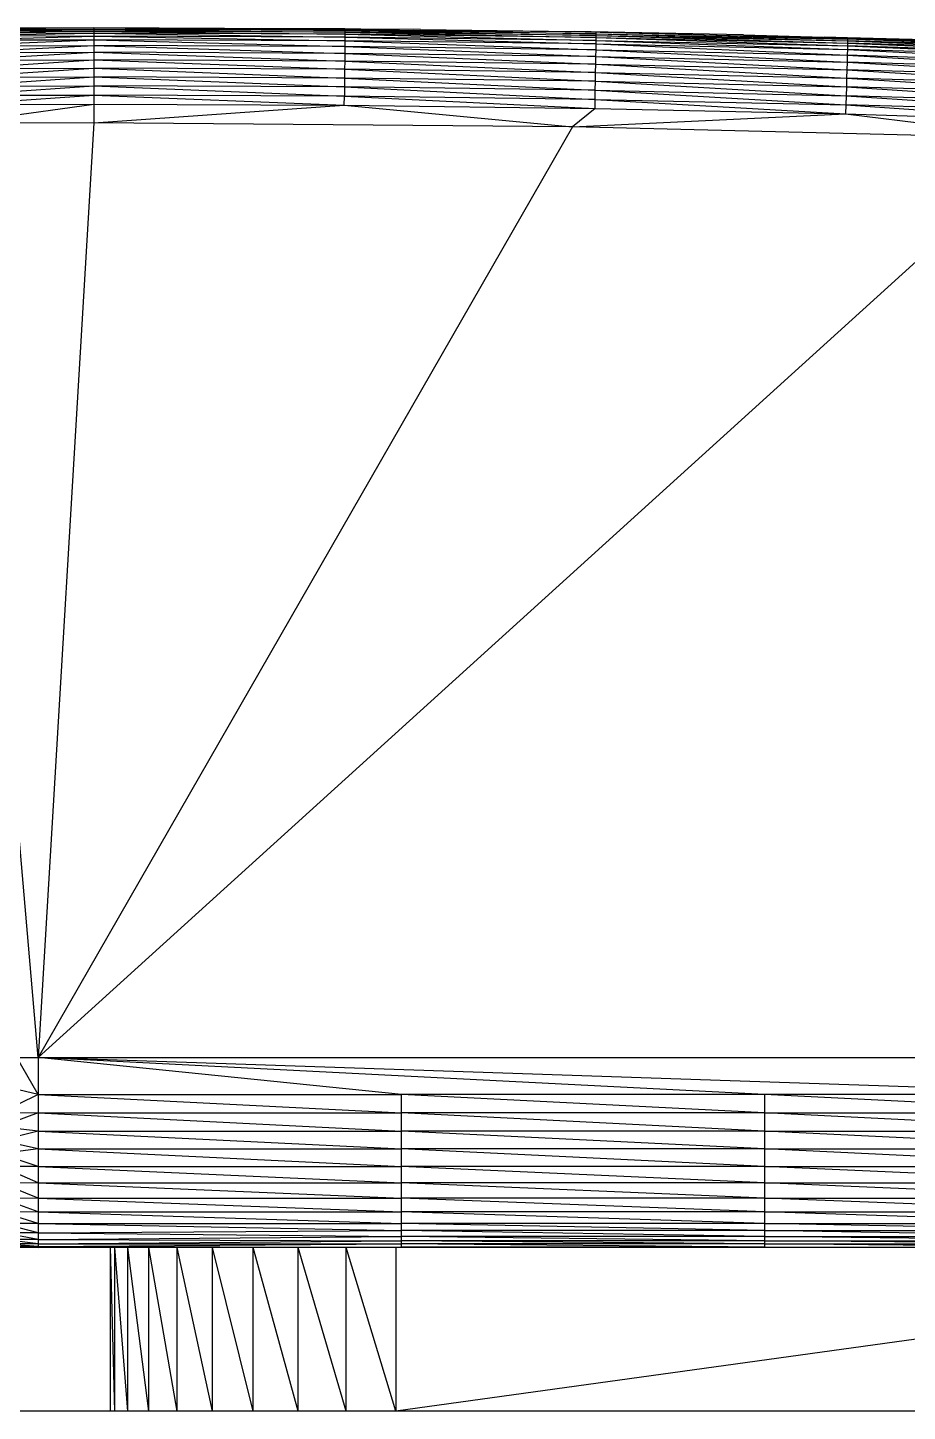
# Model space of a CAD drawing. Extents: x -94 to 59, y -4 to 130.
# Drawn here: x -17.27 to -12.64, y 122.66 to 129.93 of the extents above; entities that cross this region are included whole.
import ezdxf

# ---------------------------------------------------------------- set-up
doc = ezdxf.new("R2010")
doc.units = 0
doc.layers.get('0').update_dxf_attribs({"linetype": 'continuous'})

# ---------------------------------------------------------------- blocks, each defined once
blk = doc.blocks.new('SHAPE2DVIEW')
at = {"color": 0}
for p, q in [((-17.643, 129.9285), (-16.9199, 129.9302)), ((-17.643, 129.9255), (-16.9199, 129.9289)), ((-17.643, 129.9285), (-16.9199, 129.9289)), ((-17.643, 129.9255), (-16.9199, 129.9207)), ((-17.643, 129.919), (-16.9199, 129.9207)), ((-17.643, 129.919), (-16.9199, 129.9124)), ((-17.6429, 129.9072), (-16.9199, 129.9124)), ((-17.6429, 129.9072), (-16.9199, 129.9008)), ((-17.6428, 129.8894), (-16.9199, 129.9008)), ((-16.9199, 129.9302), (-16.9199, 129.9289)), ((-16.9199, 129.9302), (-15.5982, 129.9234)), ((-16.9199, 129.9302), (-14.3928, 129.9096)), ((-16.9199, 129.9302), (-15.6869, 129.9241)), ((-15.201, 129.9207), (-16.9199, 129.9302)), ((-16.9199, 129.9289), (-16.9199, 129.9207)), ((-16.5953, 129.9276), (-16.9199, 129.9289)), ((-16.9199, 129.9289), (-15.5983, 129.9151)), ((-16.9199, 129.9207), (-16.9199, 129.9124)), ((-15.5983, 129.9151), (-16.9199, 129.9207)), ((-16.9199, 129.9207), (-15.5984, 129.9069)), ((-16.9199, 129.9124), (-16.9199, 129.9008)), ((-15.5984, 129.9069), (-16.9199, 129.9124)), ((-16.9199, 129.9124), (-15.5985, 129.8953)), ((-16.9199, 129.9008), (-16.9199, 129.8857)), ((-15.5985, 129.8953), (-16.9199, 129.9008)), ((-16.9199, 129.9008), (-15.5986, 129.8801)), ((-15.5982, 129.9234), (-15.9631, 129.9249)), ((-15.6869, 129.9241), (-15.6413, 129.9236)), ((-15.5985, 129.8953), (-15.5986, 129.8801)), ((-15.5984, 129.9069), (-15.5985, 129.8953)), ((-14.2769, 129.8783), (-15.5985, 129.8953)), ((-15.5985, 129.8953), (-14.2772, 129.8631)), ((-15.5983, 129.9151), (-15.5984, 129.9069)), ((-14.2767, 129.8899), (-15.5984, 129.9069)), ((-15.5984, 129.9069), (-14.2769, 129.8783)), ((-15.5983, 129.9194), (-15.5983, 129.9151)), ((-14.2765, 129.8981), (-15.5983, 129.9151)), ((-15.5983, 129.9151), (-14.2767, 129.8899)), ((-15.515, 129.9224), (-15.5982, 129.9234)), ((-15.5316, 129.9225), (-15.5982, 129.9234)), ((-15.5982, 129.9234), (-15.5982, 129.9229)), ((-15.5982, 129.9234), (-15.5622, 129.9227)), ((-15.2389, 129.9165), (-14.2765, 129.8981)), ((-15.201, 129.9207), (-14.3928, 129.9096)), ((-14.2764, 129.9064), (-14.7642, 129.9127)), ((-14.3928, 129.9096), (-14.2764, 129.9064)), ((-14.3928, 129.9096), (-11.8657, 129.8462)), ((-13.5025, 129.8923), (-14.3928, 129.9096)), ((-14.2767, 129.8899), (-14.2765, 129.8981)), ((-14.2765, 129.8981), (-14.2764, 129.9064)), ((-14.2765, 129.8981), (-12.955, 129.8611)), ((-14.2765, 129.8981), (-12.9548, 129.8694)), ((-14.1781, 129.9042), (-14.2764, 129.9064)), ((-12.9548, 129.8694), (-14.2764, 129.9064)), ((-13.5025, 129.8923), (-11.8657, 129.8462)), ((-17.6428, 129.8894), (-16.9199, 129.8857)), ((-17.6427, 129.8652), (-16.9199, 129.8857)), ((-17.6427, 129.8652), (-16.9199, 129.8669)), ((-17.6426, 129.8349), (-16.9199, 129.8669)), ((-17.6426, 129.8349), (-16.9199, 129.8366)), ((-17.6424, 129.799), (-16.9199, 129.8366)), ((-16.9199, 129.8857), (-16.9199, 129.8669)), ((-15.5986, 129.8801), (-16.9199, 129.8857)), ((-16.9199, 129.8857), (-15.5988, 129.8614)), ((-16.9199, 129.8669), (-16.9199, 129.8366)), ((-15.5988, 129.8614), (-16.9199, 129.8669)), ((-16.9199, 129.8669), (-15.599, 129.8311)), ((-16.9199, 129.8366), (-16.9199, 129.8007)), ((-15.599, 129.8311), (-16.9199, 129.8366)), ((-16.9199, 129.8366), (-15.5993, 129.7952)), ((-15.599, 129.8311), (-15.5993, 129.7952)), ((-15.5988, 129.8614), (-15.599, 129.8311)), ((-14.278, 129.8141), (-15.599, 129.8311)), ((-15.599, 129.8311), (-14.2786, 129.7782)), ((-15.5986, 129.8801), (-15.5988, 129.8614)), ((-14.2775, 129.8444), (-15.5988, 129.8614)), ((-15.5988, 129.8614), (-14.278, 129.8141)), ((-14.2772, 129.8631), (-15.5986, 129.8801)), ((-15.5986, 129.8801), (-14.2775, 129.8444)), ((-14.278, 129.8141), (-14.2775, 129.8444)), ((-14.2775, 129.8444), (-14.2772, 129.8631)), ((-14.2775, 129.8444), (-12.957, 129.7853)), ((-14.2775, 129.8444), (-12.9562, 129.8157)), ((-14.2772, 129.8631), (-14.2769, 129.8783)), ((-14.2772, 129.8631), (-12.9562, 129.8157)), ((-14.2772, 129.8631), (-12.9557, 129.8344)), ((-14.2769, 129.8783), (-14.2767, 129.8899)), ((-14.2769, 129.8783), (-12.9557, 129.8344)), ((-14.2769, 129.8783), (-12.9553, 129.8495)), ((-14.2767, 129.8899), (-12.9553, 129.8495)), ((-14.2767, 129.8899), (-12.955, 129.8611)), ((-13.2273, 129.8845), (-13.2205, 129.8844)), ((-13.2205, 129.8844), (-13.0809, 129.8804)), ((-13.0878, 129.8806), (-12.9546, 129.8776)), ((-12.9546, 129.8776), (-13.0773, 129.8803)), ((-12.9557, 129.8344), (-12.9562, 129.8157)), ((-12.9553, 129.8495), (-12.9557, 129.8344)), ((-11.6345, 129.7936), (-12.9557, 129.8344)), ((-12.9557, 129.8344), (-11.6351, 129.7749)), ((-12.955, 129.8611), (-12.9553, 129.8495)), ((-11.6339, 129.8087), (-12.9553, 129.8495)), ((-12.9553, 129.8495), (-11.6345, 129.7936)), ((-12.9548, 129.8694), (-12.955, 129.8611)), ((-11.6335, 129.8203), (-12.955, 129.8611)), ((-12.955, 129.8611), (-11.6339, 129.8087)), ((-12.9547, 129.8735), (-12.9548, 129.8694)), ((-11.6332, 129.8286), (-12.9548, 129.8694)), ((-11.6335, 129.8203), (-12.9548, 129.8694)), ((-12.9546, 129.8776), (-12.9546, 129.8768)), ((-12.9546, 129.8776), (-12.8672, 129.8744)), ((-11.8657, 129.8462), (-12.9546, 129.8776)), ((-12.6675, 129.8688), (-12.9546, 129.8776)), ((-17.6424, 129.799), (-16.9199, 129.8007)), ((-17.6422, 129.7587), (-16.9199, 129.8007)), ((-17.6422, 129.7587), (-16.9199, 129.7604)), ((-17.642, 129.7151), (-16.9199, 129.7604)), ((-16.9199, 129.8007), (-16.9199, 129.7604)), ((-15.5993, 129.7952), (-16.9199, 129.8007)), ((-16.9199, 129.8007), (-15.5997, 129.7549)), ((-16.9199, 129.7604), (-16.9199, 129.7168)), ((-15.5997, 129.7549), (-16.9199, 129.7604)), ((-16.9199, 129.7604), (-15.6001, 129.7113)), ((-15.5997, 129.7549), (-15.6001, 129.7113)), ((-15.5993, 129.7952), (-15.5997, 129.7549)), ((-14.2793, 129.7379), (-15.5997, 129.7549)), ((-15.5997, 129.7549), (-14.2801, 129.6943)), ((-14.2786, 129.7782), (-15.5993, 129.7952)), ((-15.5993, 129.7952), (-14.2793, 129.7379)), ((-14.2793, 129.7379), (-14.2786, 129.7782)), ((-14.2786, 129.7782), (-14.278, 129.8141)), ((-14.2786, 129.7782), (-12.959, 129.7091)), ((-14.2786, 129.7782), (-12.9579, 129.7495)), ((-14.278, 129.8141), (-12.9579, 129.7495)), ((-14.278, 129.8141), (-12.957, 129.7853)), ((-12.9579, 129.7495), (-12.959, 129.7091)), ((-12.957, 129.7853), (-12.9579, 129.7495)), ((-11.6375, 129.7087), (-12.9579, 129.7495)), ((-12.9579, 129.7495), (-11.6389, 129.6684)), ((-12.9562, 129.8157), (-12.957, 129.7853)), ((-11.6362, 129.7446), (-12.957, 129.7853)), ((-12.957, 129.7853), (-11.6375, 129.7087)), ((-11.6351, 129.7749), (-12.9562, 129.8157)), ((-12.9562, 129.8157), (-11.6362, 129.7446)), ((-17.642, 129.7151), (-16.9199, 129.7168)), ((-17.6418, 129.6693), (-16.9199, 129.7168)), ((-16.9199, 129.7168), (-16.9199, 129.6711)), ((-15.6001, 129.7113), (-16.9199, 129.7168)), ((-16.9199, 129.7168), (-15.6004, 129.6655)), ((-15.6001, 129.7113), (-15.6004, 129.6655)), ((-14.2801, 129.6943), (-15.6001, 129.7113)), ((-15.6001, 129.7113), (-14.2809, 129.6485)), ((-14.2809, 129.6485), (-14.2801, 129.6943)), ((-14.2801, 129.6943), (-14.2793, 129.7379)), ((-14.2801, 129.6943), (-12.9614, 129.6198)), ((-14.2801, 129.6943), (-12.9602, 129.6656)), ((-14.2793, 129.7379), (-12.9602, 129.6656)), ((-14.2793, 129.7379), (-12.959, 129.7091)), ((-12.959, 129.7091), (-12.9602, 129.6656)), ((-11.6389, 129.6684), (-12.959, 129.7091)), ((-12.959, 129.7091), (-11.6405, 129.6249)), ((-17.6418, 129.6693), (-16.9199, 129.6711)), ((-17.6416, 129.6222), (-16.9199, 129.6711)), ((-17.6416, 129.6222), (-16.9199, 129.6239)), ((-17.6414, 129.5742), (-16.9199, 129.6239)), ((-16.9199, 129.6711), (-16.9199, 129.6239)), ((-15.6004, 129.6655), (-16.9199, 129.6711)), ((-16.9199, 129.6711), (-15.6008, 129.6184)), ((-16.9199, 129.6239), (-16.9199, 129.576)), ((-15.6008, 129.6184), (-16.9199, 129.6239)), ((-16.9199, 129.6239), (-15.6013, 129.5704)), ((-15.6008, 129.6184), (-15.6013, 129.5704)), ((-15.6004, 129.6655), (-15.6008, 129.6184)), ((-14.2817, 129.6014), (-15.6008, 129.6184)), ((-15.6008, 129.6184), (-14.2825, 129.5535)), ((-14.2809, 129.6485), (-15.6004, 129.6655)), ((-15.6004, 129.6655), (-14.2817, 129.6014)), ((-14.2825, 129.5535), (-14.2817, 129.6014)), ((-14.2817, 129.6014), (-14.2809, 129.6485)), ((-14.2817, 129.6014), (-12.9638, 129.5248)), ((-14.2817, 129.6014), (-12.9626, 129.5727)), ((-14.2809, 129.6485), (-12.9626, 129.5727)), ((-14.2809, 129.6485), (-12.9614, 129.6198)), ((-12.9614, 129.6198), (-12.9626, 129.5727)), ((-12.9602, 129.6656), (-12.9614, 129.6198)), ((-11.6421, 129.5791), (-12.9614, 129.6198)), ((-12.9614, 129.6198), (-11.6438, 129.532)), ((-11.6405, 129.6249), (-12.9602, 129.6656)), ((-12.9602, 129.6656), (-11.6421, 129.5791)), ((-17.6414, 129.5742), (-16.9199, 129.576)), ((-17.6411, 129.5259), (-16.9199, 129.576)), ((-17.6411, 129.5259), (-16.9199, 129.5276)), ((-17.6407, 129.4285), (-16.9199, 129.5276)), ((-16.9199, 129.576), (-16.9199, 129.5276)), ((-16.9199, 129.576), (-15.6017, 129.5221)), ((-15.6013, 129.5704), (-16.9199, 129.576)), ((-16.9199, 129.5276), (-16.9199, 129.4302)), ((-16.9199, 129.5276), (-15.6017, 129.5221)), ((-15.6017, 129.5221), (-15.6013, 129.5704)), ((-14.2825, 129.5535), (-15.6013, 129.5704)), ((-15.6013, 129.5704), (-14.2833, 129.5052)), ((-14.2833, 129.5052), (-14.2825, 129.5535)), ((-14.2825, 129.5535), (-12.9651, 129.4765)), ((-14.2825, 129.5535), (-12.9638, 129.5248)), ((-12.9626, 129.5727), (-12.9638, 129.5248)), ((-11.6438, 129.532), (-12.9626, 129.5727)), ((-12.9626, 129.5727), (-11.6455, 129.4841)), ((-16.9199, 129.4302), (-15.6017, 129.5221)), ((-15.6017, 129.5221), (-14.4011, 129.4097)), ((-15.6017, 129.5221), (-14.2833, 129.5052)), ((-14.2833, 129.5052), (-14.4011, 129.4097)), ((-14.4011, 129.4097), (-12.9651, 129.4765)), ((-14.2833, 129.5052), (-12.9651, 129.4765)), ((-12.9638, 129.5248), (-12.9651, 129.4765)), ((-12.9651, 129.4765), (-11.8826, 129.3465)), ((-12.9651, 129.4765), (-11.6472, 129.4358)), ((-11.6455, 129.4841), (-12.9638, 129.5248)), ((-12.9638, 129.5248), (-11.6472, 129.4358)), ((-16.9199, 129.4302), (-17.6407, 129.4285)), ((-17.2111, 124.5181), (-17.6407, 129.4285)), ((-16.9199, 129.4302), (-17.2111, 124.5181)), ((-14.4011, 129.4097), (-17.2111, 124.5181)), ((-14.4011, 129.4097), (-16.9199, 129.4302)), ((-11.8826, 129.3465), (-14.4011, 129.4097)), ((-17.2111, 124.5181), (-11.8826, 129.3465)), ((-17.3232, 124.5174), (-17.2111, 124.5181)), ((-17.2111, 124.3232), (-17.3232, 124.5174)), ((-17.2111, 124.5181), (-7.2514, 124.5181)), ((-11.4812, 124.3232), (-17.2111, 124.5181)), ((-13.3911, 124.3232), (-17.2111, 124.5181)), ((-15.3011, 124.3232), (-17.2111, 124.5181)), ((-17.2111, 124.5181), (-17.2111, 124.3232)), ((-17.2111, 124.3232), (-17.4114, 124.3697)), ((-17.2111, 124.3232), (-17.411, 124.2247)), ((-17.2111, 124.3232), (-17.2111, 124.2266)), ((-17.2111, 124.3232), (-15.3011, 124.2266)), ((-17.2111, 124.3232), (-15.3011, 124.3232)), ((-13.3911, 124.3232), (-15.3011, 124.3232)), ((-13.3911, 124.2266), (-15.3011, 124.3232)), ((-15.3011, 124.2266), (-15.3011, 124.3232)), ((-11.4812, 124.3232), (-13.3911, 124.3232)), ((-13.3911, 124.3232), (-13.3911, 124.2266)), ((-11.4812, 124.2266), (-13.3911, 124.3232)), ((-17.2111, 124.2266), (-17.411, 124.2247)), ((-17.2111, 124.2266), (-17.4106, 124.1528)), ((-17.2111, 124.2266), (-17.2111, 124.1307)), ((-17.2111, 124.2266), (-15.3011, 124.1307)), ((-17.2111, 124.2266), (-15.3011, 124.2266)), ((-13.3911, 124.2266), (-15.3011, 124.2266)), ((-13.3911, 124.1307), (-15.3011, 124.2266)), ((-15.3011, 124.1307), (-15.3011, 124.2266)), ((-13.3911, 124.2266), (-13.3911, 124.1307)), ((-13.3911, 124.2266), (-11.4812, 124.2266)), ((-11.4812, 124.1307), (-13.3911, 124.2266)), ((-17.2111, 124.1307), (-17.4106, 124.1528)), ((-17.2111, 124.1307), (-17.41, 124.0817)), ((-17.2111, 124.0364), (-17.41, 124.0817)), ((-17.2111, 124.1307), (-17.2111, 124.0364)), ((-17.2111, 124.1307), (-15.3011, 124.0364)), ((-17.2111, 124.1307), (-15.3011, 124.1307)), ((-13.3911, 124.1307), (-15.3011, 124.1307)), ((-13.3911, 124.0364), (-15.3011, 124.1307)), ((-15.3011, 124.0364), (-15.3011, 124.1307)), ((-13.3911, 124.1307), (-13.3911, 124.0364)), ((-13.3911, 124.1307), (-11.4812, 124.1307)), ((-11.4812, 124.0364), (-13.3911, 124.1307)), ((-17.2111, 124.0364), (-17.4093, 124.0117)), ((-17.2111, 123.9449), (-17.4093, 124.0117)), ((-17.2111, 124.0364), (-17.2111, 123.9449)), ((-17.2111, 124.0364), (-15.3011, 123.9449)), ((-17.2111, 124.0364), (-15.3011, 124.0364)), ((-13.3911, 124.0364), (-15.3011, 124.0364)), ((-13.3911, 123.9449), (-15.3011, 124.0364)), ((-15.3011, 123.9449), (-15.3011, 124.0364)), ((-13.3911, 124.0364), (-13.3911, 123.9449)), ((-13.3911, 124.0364), (-11.4812, 124.0364)), ((-11.4812, 123.9449), (-13.3911, 124.0364)), ((-17.2111, 123.9449), (-17.4084, 123.9435)), ((-17.2111, 123.8578), (-17.4084, 123.9435)), ((-17.2111, 123.9449), (-17.2111, 123.8578)), ((-17.2111, 123.9449), (-15.3011, 123.8578)), ((-17.2111, 123.9449), (-15.3011, 123.9449)), ((-13.3911, 123.9449), (-15.3011, 123.9449)), ((-13.3911, 123.8578), (-15.3011, 123.9449)), ((-15.3011, 123.8578), (-15.3011, 123.9449)), ((-13.3911, 123.9449), (-13.3911, 123.8578)), ((-13.3911, 123.9449), (-11.4812, 123.9449)), ((-11.4812, 123.8578), (-13.3911, 123.9449)), ((-17.2111, 123.8578), (-17.4069, 123.8566)), ((-17.2111, 123.7771), (-17.4069, 123.8566)), ((-17.2111, 123.8578), (-17.2111, 123.7771)), ((-17.2111, 123.8578), (-15.3011, 123.7771)), ((-17.2111, 123.8578), (-15.3011, 123.8578)), ((-13.3911, 123.8578), (-15.3011, 123.8578)), ((-13.3911, 123.7771), (-15.3011, 123.8578)), ((-15.3011, 123.7771), (-15.3011, 123.8578)), ((-13.3911, 123.8578), (-13.3911, 123.7771)), ((-13.3911, 123.8578), (-11.4812, 123.8578)), ((-11.4812, 123.7771), (-13.3911, 123.8578)), ((-17.2111, 123.7771), (-17.4051, 123.7762)), ((-17.2111, 123.7053), (-17.4051, 123.7762)), ((-17.2111, 123.7771), (-17.2111, 123.7053)), ((-17.2111, 123.7771), (-15.3011, 123.7053)), ((-17.2111, 123.7771), (-15.3011, 123.7771)), ((-13.3911, 123.7771), (-15.3011, 123.7771)), ((-13.3911, 123.7053), (-15.3011, 123.7771)), ((-15.3011, 123.7053), (-15.3011, 123.7771)), ((-13.3911, 123.7771), (-13.3911, 123.7053)), ((-13.3911, 123.7771), (-11.4812, 123.7771)), ((-11.4812, 123.7053), (-13.3911, 123.7771)), ((-17.2111, 123.7053), (-17.4032, 123.7046)), ((-17.2111, 123.6446), (-17.4032, 123.7046)), ((-17.2111, 123.6446), (-17.401, 123.6442)), ((-17.2111, 123.5963), (-17.401, 123.6442)), ((-17.2111, 123.7053), (-17.2111, 123.6446)), ((-17.2111, 123.7053), (-15.3011, 123.6446)), ((-17.2111, 123.7053), (-15.3011, 123.7053)), ((-17.2111, 123.6446), (-17.2111, 123.5963)), ((-17.2111, 123.6446), (-15.3011, 123.6072)), ((-17.2111, 123.6446), (-15.3011, 123.6446)), ((-13.3911, 123.7053), (-15.3011, 123.7053)), ((-13.3911, 123.6446), (-15.3011, 123.7053)), ((-15.3011, 123.6446), (-15.3011, 123.7053)), ((-13.3911, 123.6446), (-15.3011, 123.6446)), ((-13.3911, 123.6072), (-15.3011, 123.6446)), ((-15.3011, 123.6072), (-15.3011, 123.6446)), ((-13.3911, 123.7053), (-13.3911, 123.6446)), ((-13.3911, 123.7053), (-11.4812, 123.7053)), ((-11.4812, 123.6446), (-13.3911, 123.7053)), ((-13.3911, 123.6446), (-13.3911, 123.6072)), ((-13.3911, 123.6446), (-11.4812, 123.6446)), ((-11.4812, 123.6072), (-13.3911, 123.6446)), ((-17.2111, 123.5963), (-17.3988, 123.596)), ((-17.2111, 123.5607), (-17.3988, 123.596)), ((-17.2111, 123.5963), (-15.3011, 123.6072)), ((-17.2111, 123.5963), (-17.2111, 123.5607)), ((-17.2111, 123.5963), (-15.3011, 123.577)), ((-17.2111, 123.5607), (-15.3011, 123.577)), ((-13.3911, 123.6072), (-15.3011, 123.6072)), ((-13.3911, 123.577), (-15.3011, 123.6072)), ((-15.3011, 123.577), (-15.3011, 123.6072)), ((-13.3911, 123.577), (-15.3011, 123.577)), ((-13.3911, 123.5537), (-15.3011, 123.577)), ((-15.3011, 123.5537), (-15.3011, 123.577)), ((-13.3911, 123.6072), (-13.3911, 123.577)), ((-13.3911, 123.6072), (-11.4812, 123.6072)), ((-11.4812, 123.577), (-13.3911, 123.6072)), ((-13.3911, 123.577), (-13.3911, 123.5537)), ((-13.3911, 123.577), (-11.4812, 123.577)), ((-11.4812, 123.5537), (-13.3911, 123.577)), ((-17.2111, 123.5181), (-17.4201, 123.5181)), ((-17.2111, 123.5607), (-17.3965, 123.5606)), ((-17.2111, 123.5372), (-17.3965, 123.5606)), ((-17.2111, 123.5372), (-17.3942, 123.5371)), ((-17.2111, 123.5241), (-17.3942, 123.5371)), ((-17.2111, 123.5241), (-17.3918, 123.5241)), ((-17.2111, 123.5181), (-17.3918, 123.5241)), ((-17.2111, 123.5607), (-17.2111, 123.5372)), ((-17.2111, 123.5607), (-15.3011, 123.5537)), ((-17.2111, 123.5372), (-15.3011, 123.5537)), ((-17.2111, 123.5372), (-17.2111, 123.5241)), ((-17.2111, 123.5241), (-15.3011, 123.5372)), ((-17.2111, 123.5372), (-15.3011, 123.5372)), ((-17.2111, 123.5241), (-15.3011, 123.5207)), ((-17.2111, 123.5241), (-17.2111, 123.5181)), ((-17.2111, 123.5181), (-15.3011, 123.5207)), ((-13.3911, 123.5207), (-17.2111, 123.5181)), ((-17.2111, 123.5181), (-11.4812, 123.5207)), ((-7.2514, 123.5181), (-17.2111, 123.5181)), ((-16.8084, 123.5181), (-16.8312, 123.5181)), ((-16.8084, 122.6581), (-16.8312, 123.5181)), ((-16.8312, 122.6581), (-16.8312, 123.5181)), ((-16.7408, 123.5181), (-16.8084, 123.5181)), ((-16.7408, 122.6581), (-16.8084, 123.5181)), ((-16.8084, 122.6581), (-16.8084, 123.5181)), ((-16.6303, 123.5181), (-16.7408, 123.5181)), ((-16.6303, 122.6581), (-16.7408, 123.5181)), ((-16.7408, 122.6581), (-16.7408, 123.5181)), ((-16.4803, 123.5181), (-16.6303, 123.5181)), ((-16.4803, 122.6581), (-16.6303, 123.5181)), ((-16.6303, 122.6581), (-16.6303, 123.5181)), ((-16.2954, 123.5181), (-16.4803, 123.5181)), ((-16.2954, 122.6581), (-16.4803, 123.5181)), ((-16.4803, 122.6581), (-16.4803, 123.5181)), ((-16.0812, 123.5181), (-16.2954, 123.5181)), ((-16.0812, 122.6581), (-16.2954, 123.5181)), ((-16.2954, 122.6581), (-16.2954, 123.5181)), ((-15.8442, 123.5181), (-16.0812, 123.5181)), ((-15.8442, 122.6581), (-16.0812, 123.5181)), ((-16.0812, 122.6581), (-16.0812, 123.5181)), ((-15.5917, 123.5181), (-15.8442, 123.5181)), ((-15.5917, 122.6581), (-15.8442, 123.5181)), ((-15.8442, 122.6581), (-15.8442, 123.5181)), ((-15.3312, 123.5181), (-15.5917, 123.5181)), ((-15.3312, 122.6581), (-15.5917, 123.5181)), ((-15.5917, 122.6581), (-15.5917, 123.5181)), ((-9.1312, 123.5181), (-15.3312, 123.5181)), ((-15.3312, 123.5181), (-15.3312, 122.6581)), ((-9.1312, 123.5181), (-15.3312, 122.6581)), ((-13.3911, 123.5537), (-15.3011, 123.5537)), ((-13.3911, 123.5372), (-15.3011, 123.5537)), ((-15.3011, 123.5372), (-15.3011, 123.5537)), ((-13.3911, 123.5372), (-15.3011, 123.5372)), ((-13.3911, 123.5207), (-15.3011, 123.5372)), ((-15.3011, 123.5207), (-15.3011, 123.5372)), ((-13.3911, 123.5207), (-15.3011, 123.5207)), ((-13.3911, 123.5537), (-13.3911, 123.5372)), ((-13.3911, 123.5537), (-11.4812, 123.5537)), ((-11.4812, 123.5372), (-13.3911, 123.5537)), ((-13.3911, 123.5372), (-13.3911, 123.5207)), ((-13.3911, 123.5372), (-11.4812, 123.5372)), ((-11.4812, 123.5207), (-13.3911, 123.5372)), ((-13.3911, 123.5207), (-11.4812, 123.5207)), ((-16.7312, 122.6581), (-17.8075, 122.6575)), ((-16.8084, 122.6581), (-16.8312, 122.6581)), ((-16.7408, 122.6581), (-16.8084, 122.6581)), ((-16.6303, 122.6581), (-16.7408, 122.6581)), ((-16.4803, 122.6581), (-16.6303, 122.6581)), ((-16.2954, 122.6581), (-16.4803, 122.6581)), ((-16.0812, 122.6581), (-16.2954, 122.6581)), ((-15.8442, 122.6581), (-16.0812, 122.6581)), ((-15.5917, 122.6581), (-15.8442, 122.6581)), ((-15.3312, 122.6581), (-15.5917, 122.6581)), ((-9.1312, 122.6581), (-15.3312, 122.6581))]:
    blk.add_line(p, q, dxfattribs=at)

msp = doc.modelspace()

# ---------------------------------------------------------------- block references
msp.add_blockref('SHAPE2DVIEW', (0, 0))

doc.saveas('drawing.dxf')
